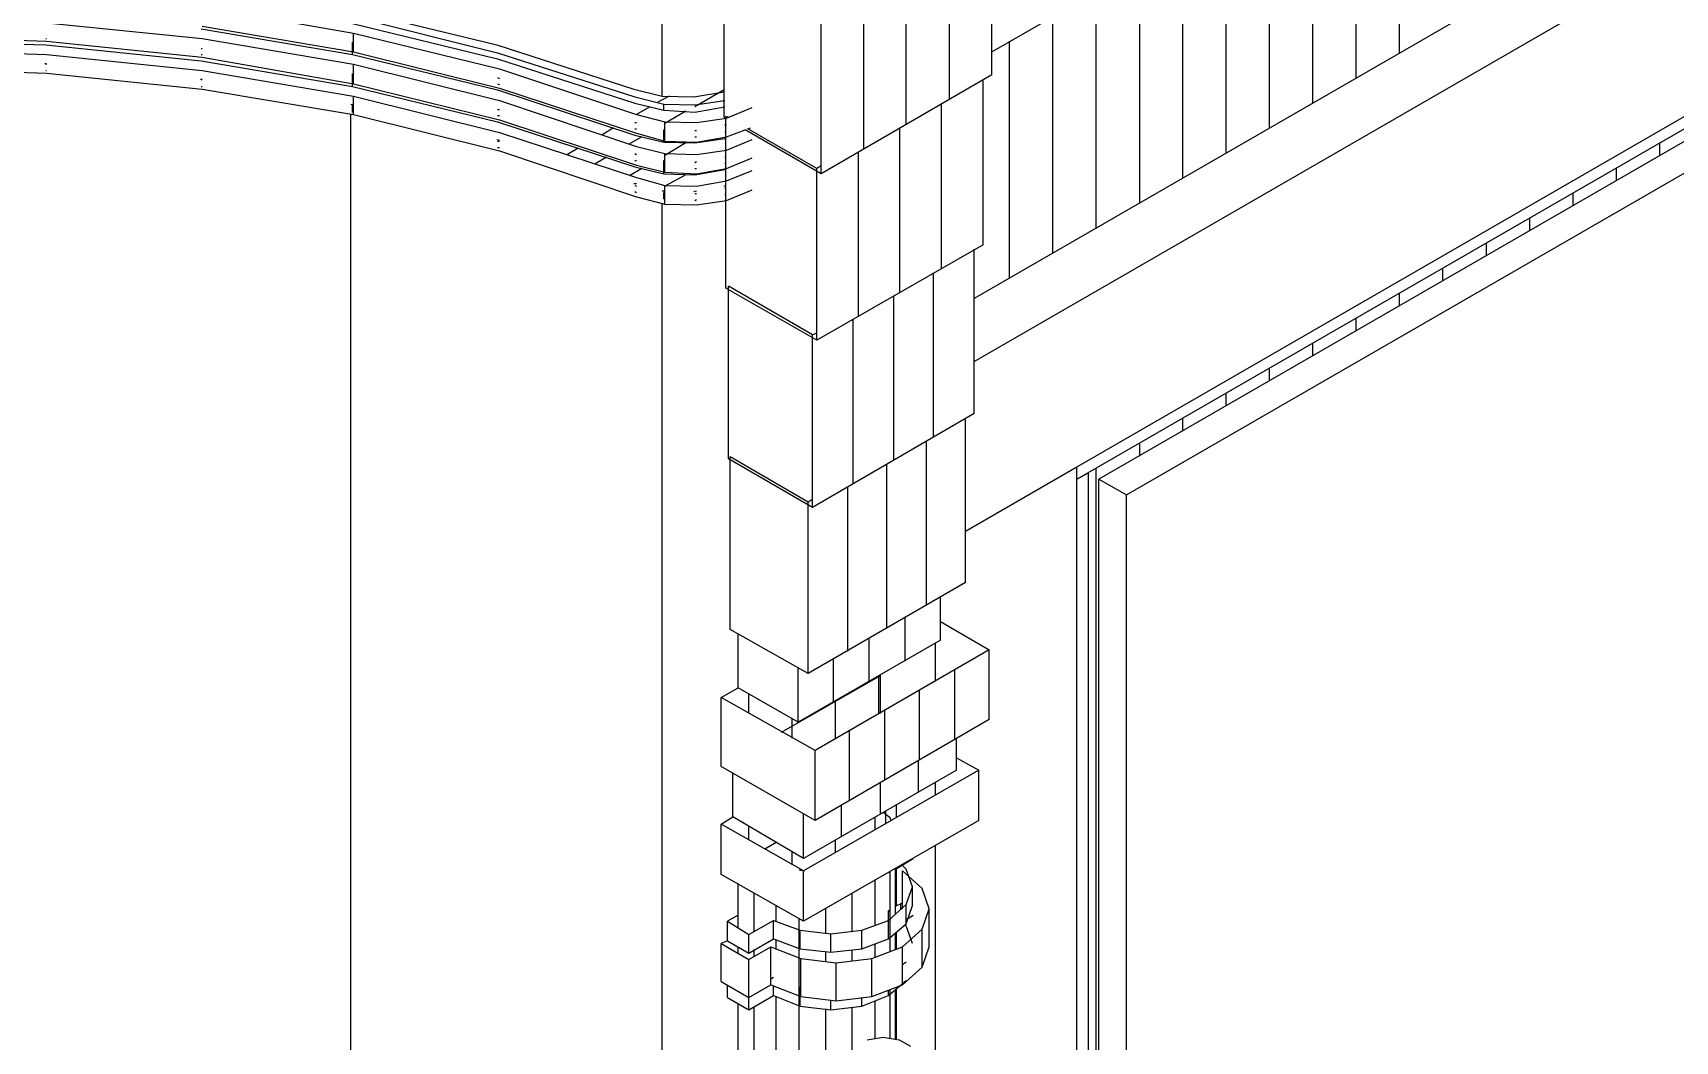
# Model space of a CAD drawing. Header units: inches. Extents: x 0.3 to 16.2, y 0.3 to 11.4.
# Drawn here: x 6.195 to 6.926, y 5.892 to 6.34 of the extents above; entities that cross this region are included whole.
import ezdxf

# ---------------------------------------------------------------- set-up
doc = ezdxf.new("R2010")
doc.units = ezdxf.units.IN
doc.header["$LTSCALE"] = 0.009843
doc.header["$MEASUREMENT"] = 0
doc.layers.add('GEOMETRY', color=7, linetype='Continuous')

msp = doc.modelspace()

# ---------------------------------------------------------------- linework, layer by layer
at = {"layer": 'GEOMETRY'}
for p, q in [((6.62205, 6.33189), (7.45433, 6.8126)), ((7.45512, 6.70748), (6.61417, 6.22205)), ((6.61417, 6.19409), (7.48386, 6.69606)), ((6.61417, 6.19409), (7.48386, 6.69606)), ((6.61024, 6.1185), (7.48386, 6.62283)), ((6.65984, 6.14173), (7.41339, 6.57638)), ((7.3622, 6.54134), (6.66969, 6.14173)), ((6.68189, 6.13465), (7.37441, 6.53425)), ((6.68189, 6.13465), (7.37441, 6.53425)), ((6.4752, 6.3122), (6.4752, 6.46063)), ((6.80354, 6.3315), (6.80354, 6.43661)), ((6.78425, 6.32008), (6.78425, 6.42559)), ((6.76496, 6.30906), (6.76496, 6.41457)), ((6.74567, 6.29803), (6.74567, 6.40315)), ((6.62205, 6.32165), (6.62205, 6.39488)), ((6.72638, 6.28661), (6.72638, 6.39213)), ((6.60315, 6.31063), (6.60315, 6.38386)), ((6.50276, 6.30276), (6.50276, 6.37913)), ((6.60315, 6.3189), (6.60315, 6.37874)), ((6.70709, 6.27559), (6.70709, 6.3811)), ((6.58386, 6.29961), (6.58386, 6.37283)), ((6.6878, 6.26457), (6.6878, 6.37008)), ((6.56496, 6.28858), (6.56496, 6.36181)), ((6.58386, 6.30827), (6.58386, 6.36772)), ((6.54606, 6.27756), (6.54606, 6.35433)), ((6.56496, 6.29724), (6.56496, 6.35669)), ((6.6685, 6.25315), (6.6685, 6.35866)), ((6.27047, 6.35197), (6.3378, 6.34016)), ((6.27047, 6.35197), (6.3378, 6.34016)), ((6.33661, 6.35079), (6.40157, 6.33504)), ((6.3374, 6.34764), (6.40197, 6.3315)), ((6.3374, 6.34764), (6.40197, 6.3315)), ((6.64921, 6.24213), (6.64921, 6.34764)), ((6.13071, 6.33898), (6.20118, 6.33661)), ((6.20118, 6.34488), (6.27047, 6.3378)), ((6.20118, 6.34488), (6.27047, 6.3378)), ((6.27008, 6.34213), (6.3374, 6.33071)), ((6.27047, 6.34331), (6.3378, 6.33189)), ((6.3374, 6.34449), (6.40197, 6.32874)), ((6.3378, 6.34016), (6.40276, 6.32441)), ((6.3378, 6.34016), (6.40276, 6.32441)), ((6.3378, 6.33189), (6.3378, 6.34016)), ((6.13071, 6.33701), (6.20079, 6.33504)), ((6.13071, 6.33307), (6.20118, 6.33071)), ((6.13071, 6.33307), (6.20118, 6.33071)), ((6.20079, 6.3378), (6.20118, 6.3378)), ((6.20079, 6.3378), (6.20118, 6.3378)), ((6.20079, 6.3378), (6.20118, 6.3378)), ((6.20079, 6.33504), (6.27008, 6.32795)), ((6.20118, 6.33661), (6.27047, 6.32953)), ((6.27008, 6.33346), (6.27047, 6.33346)), ((6.27008, 6.33346), (6.27047, 6.33346)), ((6.27047, 6.3378), (6.3378, 6.32638)), ((6.27047, 6.3378), (6.3378, 6.32638)), ((6.3374, 6.33622), (6.3378, 6.33622)), ((6.3374, 6.33622), (6.3378, 6.33622)), ((6.3374, 6.33346), (6.3374, 6.33622)), ((6.3374, 6.33346), (6.3378, 6.33307)), ((6.3374, 6.33346), (6.3378, 6.33307)), ((6.3374, 6.33346), (6.3378, 6.33307)), ((6.3374, 6.33071), (6.3374, 6.33346)), ((6.3378, 6.33189), (6.40276, 6.31575)), ((6.40157, 6.33504), (6.4626, 6.31535)), ((6.40197, 6.3315), (6.46299, 6.31181)), ((6.40197, 6.3315), (6.46299, 6.31181)), ((6.62992, 6.2311), (6.62992, 6.33661)), ((6.13071, 6.3248), (6.20118, 6.32244)), ((6.20039, 6.32677), (6.20118, 6.32677)), ((6.20039, 6.32677), (6.20118, 6.32677)), ((6.20079, 6.32638), (6.20118, 6.32638)), ((6.20079, 6.32638), (6.20118, 6.32638)), ((6.20118, 6.33071), (6.27047, 6.32362)), ((6.20118, 6.33071), (6.27047, 6.32362)), ((6.27008, 6.33071), (6.27047, 6.33071)), ((6.27008, 6.33071), (6.27047, 6.33071)), ((6.27008, 6.33071), (6.27047, 6.33071)), ((6.27008, 6.32795), (6.3374, 6.31654)), ((6.27047, 6.32953), (6.3378, 6.31772)), ((6.3374, 6.33071), (6.40197, 6.31496)), ((6.3378, 6.32638), (6.40276, 6.31024)), ((6.3378, 6.32638), (6.40276, 6.31024)), ((6.3378, 6.31772), (6.3378, 6.32638)), ((6.40197, 6.32874), (6.46299, 6.30906)), ((6.40276, 6.32441), (6.46378, 6.30394)), ((6.40276, 6.32441), (6.46378, 6.30394)), ((6.20079, 6.32362), (6.20118, 6.32362)), ((6.20118, 6.32244), (6.27047, 6.31535)), ((6.26969, 6.31969), (6.27047, 6.31969)), ((6.26969, 6.31969), (6.27047, 6.31969)), ((6.27008, 6.31969), (6.27047, 6.31929)), ((6.27008, 6.31969), (6.27047, 6.31929)), ((6.27047, 6.32362), (6.3378, 6.3122)), ((6.27047, 6.32362), (6.3378, 6.3122)), ((6.3374, 6.32205), (6.3378, 6.32205)), ((6.3374, 6.32205), (6.3378, 6.32205)), ((6.3374, 6.31929), (6.3374, 6.32205)), ((6.3374, 6.31929), (6.3378, 6.31929)), ((6.3374, 6.31929), (6.3378, 6.31929)), ((6.3374, 6.31929), (6.3378, 6.31929)), ((6.3374, 6.31654), (6.3374, 6.31929)), ((6.3378, 6.31772), (6.40276, 6.30157)), ((6.40197, 6.32047), (6.40276, 6.32008)), ((6.40197, 6.32047), (6.40276, 6.32008)), ((6.40197, 6.31772), (6.40276, 6.31732)), ((6.40197, 6.31772), (6.40276, 6.31732)), ((6.40197, 6.31772), (6.40276, 6.31732)), ((6.62205, 6.32165), (6.54606, 6.27756)), ((6.61811, 6.24606), (6.61811, 6.31929)), ((6.27008, 6.31654), (6.27047, 6.31654)), ((6.27047, 6.31535), (6.3378, 6.30394)), ((6.3374, 6.31654), (6.40197, 6.30079)), ((6.3378, 6.3122), (6.40276, 6.29606)), ((6.3378, 6.3122), (6.40276, 6.29606)), ((6.3378, 6.30394), (6.3378, 6.3122)), ((6.40197, 6.31496), (6.46299, 6.29488)), ((6.40276, 6.31575), (6.46378, 6.29567)), ((6.40276, 6.31024), (6.46378, 6.28976)), ((6.40276, 6.31024), (6.46378, 6.28976)), ((6.4626, 6.31535), (6.4752, 6.3122)), ((6.46299, 6.31181), (6.47598, 6.30866)), ((6.46299, 6.31181), (6.47598, 6.30866)), ((6.47835, 6.3122), (6.47323, 6.30945)), ((6.4752, 6.3122), (6.48937, 6.31181)), ((6.48937, 6.31181), (6.50276, 6.31417)), ((6.50276, 6.31496), (6.48976, 6.30748)), ((6.48976, 6.30827), (6.50315, 6.31024)), ((6.48976, 6.30827), (6.50315, 6.31024)), ((6.33661, 6.30866), (6.3378, 6.30827)), ((6.33661, 6.30866), (6.3378, 6.30827)), ((6.33661, 4.79016), (6.33661, 6.30394)), ((6.3374, 6.30827), (6.3378, 6.30787)), ((6.3374, 6.30827), (6.3378, 6.30787)), ((6.3374, 6.30512), (6.3374, 6.30827)), ((6.3374, 6.30512), (6.3378, 6.30512)), ((6.3378, 6.30394), (6.40276, 6.2878)), ((6.40197, 6.3063), (6.40276, 6.3063)), ((6.40197, 6.3063), (6.40276, 6.3063)), ((6.40197, 6.30354), (6.40276, 6.30354)), ((6.40197, 6.30354), (6.40276, 6.30354)), ((6.40197, 6.30354), (6.40276, 6.30354)), ((6.46299, 6.30906), (6.47598, 6.30591)), ((6.46969, 6.30748), (6.46378, 6.30394)), ((6.46378, 6.30394), (6.47638, 6.30079)), ((6.46378, 6.30394), (6.47638, 6.30079)), ((6.47598, 6.30866), (6.48976, 6.30827)), ((6.47598, 6.30866), (6.48976, 6.30827)), ((6.47598, 6.30591), (6.47598, 6.30866)), ((6.47598, 6.30591), (6.48976, 6.30512)), ((6.48583, 6.30551), (6.47638, 6.3)), ((6.48976, 6.30512), (6.50315, 6.30748)), ((6.49055, 6.30039), (6.50394, 6.30236)), ((6.49055, 6.30039), (6.50394, 6.30236)), ((6.50394, 6.30197), (6.50276, 6.30276)), ((6.50472, 6.30276), (6.50354, 6.30315)), ((6.50472, 6.30276), (6.50354, 6.30315)), ((6.50354, 6.22677), (6.50354, 6.30315)), ((6.50394, 6.30236), (6.51535, 6.30709)), ((6.50394, 6.30236), (6.51535, 6.30709)), ((6.59961, 6.23543), (6.59961, 6.30866)), ((6.59961, 6.24409), (6.59961, 6.30354)), ((6.40197, 6.30079), (6.46299, 6.28071)), ((6.40276, 6.30157), (6.46378, 6.2815)), ((6.40276, 6.29606), (6.46378, 6.27598)), ((6.40276, 6.29606), (6.46378, 6.27598)), ((6.45354, 6.29803), (6.44843, 6.29488)), ((6.46299, 6.30039), (6.46378, 6.30039)), ((6.46299, 6.30039), (6.46378, 6.30039)), ((6.46299, 6.29764), (6.46378, 6.29764)), ((6.46299, 6.29764), (6.46378, 6.29764)), ((6.46299, 6.29764), (6.46378, 6.29764)), ((6.46299, 6.29488), (6.47598, 6.29173)), ((6.46378, 6.29567), (6.47638, 6.29213)), ((6.47598, 6.29724), (6.47638, 6.29724)), ((6.47598, 6.29724), (6.47638, 6.29724)), ((6.47598, 6.29449), (6.47598, 6.29724)), ((6.47638, 6.30079), (6.49055, 6.30039)), ((6.47638, 6.30079), (6.49055, 6.30039)), ((6.47638, 6.29213), (6.47638, 6.30079)), ((6.48976, 6.29685), (6.49055, 6.29685)), ((6.48976, 6.29685), (6.49055, 6.29685)), ((6.50315, 6.29921), (6.50394, 6.29961)), ((6.50315, 6.29921), (6.50394, 6.29961)), ((6.50315, 6.29606), (6.50354, 6.29646)), ((6.50315, 6.29606), (6.50354, 6.29646)), ((6.50315, 6.29606), (6.50354, 6.29646)), ((6.50394, 6.29409), (6.5122, 6.29724)), ((6.54606, 6.27756), (6.5122, 6.29724)), ((6.51339, 6.29764), (6.51457, 6.29803)), ((6.54409, 6.27992), (6.51339, 6.29764)), ((6.54409, 6.27992), (6.51339, 6.29764)), ((6.5811, 6.2248), (6.5811, 6.29803)), ((6.40157, 6.29291), (6.40276, 6.29252)), ((6.40157, 6.29291), (6.40276, 6.29252)), ((6.40197, 6.29213), (6.40276, 6.29213)), ((6.40197, 6.29213), (6.40276, 6.29213)), ((6.40197, 6.28937), (6.40276, 6.28937)), ((6.40276, 6.2878), (6.46378, 6.26732)), ((6.4378, 6.28898), (6.43307, 6.28622)), ((6.46614, 6.29409), (6.46063, 6.29094)), ((6.46378, 6.28976), (6.47638, 6.28661)), ((6.46378, 6.28976), (6.47638, 6.28661)), ((6.47598, 6.29449), (6.47638, 6.29449)), ((6.47598, 6.29449), (6.47638, 6.29449)), ((6.47598, 6.29449), (6.47638, 6.29449)), ((6.47598, 6.29173), (6.47598, 6.29449)), ((6.47598, 6.29173), (6.48976, 6.29134)), ((6.47638, 6.29213), (6.49055, 6.29173)), ((6.48583, 6.29134), (6.47638, 6.28583)), ((6.48976, 6.29409), (6.49055, 6.29409)), ((6.48976, 6.29409), (6.49055, 6.29409)), ((6.48976, 6.29409), (6.49055, 6.29409)), ((6.48976, 6.29134), (6.50315, 6.29331)), ((6.49055, 6.29173), (6.50394, 6.29409)), ((6.49055, 6.28622), (6.50394, 6.28819)), ((6.49055, 6.28622), (6.50394, 6.28819)), ((6.50315, 6.29331), (6.50354, 6.2937)), ((6.50394, 6.28819), (6.51535, 6.29291)), ((6.50394, 6.28819), (6.51535, 6.29291)), ((6.5811, 6.23346), (6.5811, 6.29291)), ((6.91929, 6.28583), (6.91929, 6.29134)), ((6.45039, 6.28504), (6.44528, 6.28189)), ((6.46299, 6.28661), (6.46378, 6.28622)), ((6.46299, 6.28661), (6.46378, 6.28622)), ((6.46299, 6.28346), (6.46378, 6.28346)), ((6.46299, 6.28346), (6.46378, 6.28346)), ((6.46299, 6.28346), (6.46378, 6.28346)), ((6.46299, 6.28071), (6.47598, 6.27756)), ((6.46378, 6.2815), (6.47638, 6.27835)), ((6.47598, 6.28346), (6.47638, 6.28346)), ((6.47598, 6.28346), (6.47638, 6.28346)), ((6.47598, 6.28031), (6.47598, 6.28346)), ((6.47598, 6.28031), (6.47638, 6.28031)), ((6.47598, 6.28031), (6.47638, 6.28031)), ((6.47598, 6.28031), (6.47638, 6.28031)), ((6.47598, 6.27756), (6.47598, 6.28031)), ((6.47638, 6.28661), (6.49055, 6.28622)), ((6.47638, 6.28661), (6.49055, 6.28622)), ((6.47638, 6.27835), (6.47638, 6.28661)), ((6.48976, 6.28268), (6.49055, 6.28307)), ((6.48976, 6.28268), (6.49055, 6.28307)), ((6.50315, 6.28504), (6.50354, 6.28504)), ((6.50315, 6.28504), (6.50354, 6.28504)), ((6.50315, 6.28228), (6.50354, 6.28228)), ((6.50315, 6.28228), (6.50354, 6.28228)), ((6.50315, 6.28228), (6.50354, 6.28228)), ((6.50394, 6.27992), (6.51535, 6.28465)), ((6.54606, 6.2811), (6.54409, 6.27992)), ((6.54606, 6.2811), (6.54409, 6.27992)), ((6.5626, 6.21417), (6.5626, 6.2874)), ((6.5626, 6.22244), (6.5626, 6.28228)), ((6.9, 6.27441), (6.9, 6.28031)), ((6.46614, 6.27992), (6.46063, 6.27677)), ((6.4626, 6.27323), (6.46378, 6.27323)), ((6.4626, 6.27323), (6.46378, 6.27323)), ((6.46378, 6.27598), (6.47638, 6.27244)), ((6.46378, 6.27598), (6.47638, 6.27244)), ((6.47598, 6.27756), (6.48976, 6.27717)), ((6.47638, 6.27835), (6.49055, 6.27756)), ((6.48583, 6.27717), (6.47638, 6.27205)), ((6.48976, 6.27992), (6.49055, 6.27992)), ((6.48976, 6.27992), (6.49055, 6.27992)), ((6.48976, 6.27992), (6.49055, 6.27992)), ((6.48976, 6.27717), (6.50315, 6.27953)), ((6.49055, 6.27756), (6.50394, 6.27992)), ((6.49055, 6.27205), (6.50394, 6.27441)), ((6.49055, 6.27205), (6.50394, 6.27441)), ((6.50315, 6.27953), (6.50354, 6.27953)), ((6.50394, 6.27441), (6.51535, 6.27913)), ((6.50394, 6.27441), (6.51535, 6.27913)), ((6.54409, 6.20354), (6.54409, 6.27992)), ((6.46299, 6.27244), (6.46378, 6.27205)), ((6.46299, 6.27244), (6.46378, 6.27205)), ((6.46299, 6.26969), (6.46378, 6.26929)), ((6.46378, 6.26732), (6.47638, 6.26417)), ((6.4752, 6.27008), (6.47638, 6.27008)), ((6.4752, 6.27008), (6.47638, 6.27008)), ((6.47598, 6.26929), (6.47638, 6.26929)), ((6.47598, 6.26929), (6.47638, 6.26929)), ((6.47598, 6.26654), (6.47598, 6.26929)), ((6.47598, 6.26654), (6.47638, 6.26654)), ((6.47638, 6.27244), (6.49055, 6.27205)), ((6.47638, 6.27244), (6.49055, 6.27205)), ((6.47638, 6.26417), (6.47638, 6.27244)), ((6.48937, 6.26969), (6.49055, 6.27008)), ((6.48937, 6.26969), (6.49055, 6.27008)), ((6.48976, 6.2689), (6.49055, 6.2689)), ((6.48976, 6.2689), (6.49055, 6.2689)), ((6.48976, 6.26575), (6.49055, 6.26614)), ((6.49055, 6.26378), (6.50394, 6.26575)), ((6.50276, 6.27205), (6.50354, 6.27244)), ((6.50276, 6.27205), (6.50354, 6.27244)), ((6.50315, 6.27087), (6.50354, 6.27126)), ((6.50315, 6.27087), (6.50354, 6.27126)), ((6.50315, 6.26811), (6.50354, 6.2685)), ((6.50394, 6.26575), (6.51535, 6.27047)), ((6.88071, 6.26339), (6.88071, 6.2689)), ((6.4752, 4.75157), (6.4752, 6.26457)), ((6.47638, 6.26417), (6.49055, 6.26378)), ((6.86142, 6.25236), (6.86142, 6.25787)), ((6.61811, 6.24606), (6.54409, 6.20354)), ((6.61417, 6.17087), (6.61417, 6.24409)), ((6.84213, 6.24134), (6.84213, 6.24685)), ((6.59606, 6.16063), (6.59606, 6.23346)), ((6.82283, 6.22992), (6.82283, 6.23543)), ((6.54409, 6.20354), (6.50354, 6.22677)), ((6.54213, 6.20591), (6.50472, 6.22756)), ((6.54213, 6.20591), (6.50472, 6.22756)), ((6.50472, 6.15079), (6.50472, 6.22756)), ((6.57835, 6.15), (6.57835, 6.22323)), ((6.59606, 6.1689), (6.59606, 6.22835)), ((6.80354, 6.2189), (6.80354, 6.22441)), ((6.57835, 6.15866), (6.57835, 6.21811)), ((6.56024, 6.13976), (6.56024, 6.2126)), ((6.56024, 6.14803), (6.56024, 6.20787)), ((6.78425, 6.20787), (6.78425, 6.21339)), ((6.54409, 6.20669), (6.54213, 6.20591)), ((6.54409, 6.20669), (6.54213, 6.20591)), ((6.54213, 6.12913), (6.54213, 6.20591)), ((6.76496, 6.19646), (6.76496, 6.20236)), ((6.74567, 6.18543), (6.74567, 6.19094)), ((6.72638, 6.17441), (6.72638, 6.17992)), ((6.61417, 6.17087), (6.54213, 6.12913)), ((6.61024, 6.09567), (6.61024, 6.1685)), ((6.70709, 6.16299), (6.70709, 6.1689)), ((6.59291, 6.08543), (6.59291, 6.15866)), ((6.6878, 6.15197), (6.6878, 6.15748)), ((6.54213, 6.12913), (6.50472, 6.15079)), ((6.54016, 6.1315), (6.50551, 6.15157)), ((6.54016, 6.1315), (6.50551, 6.15157)), ((6.50551, 6.0748), (6.50551, 6.15157)), ((6.59291, 6.0937), (6.59291, 6.15354)), ((6.5752, 6.0752), (6.5752, 6.14843)), ((6.5752, 6.08386), (6.5752, 6.14331)), ((6.61024, 6.1185), (6.65984, 6.14724)), ((6.61024, 6.1185), (6.65984, 6.14724)), ((6.65984, 5), (6.65984, 6.14724)), ((6.65984, 6.14173), (6.66496, 6.14449)), ((6.65984, 6.14173), (6.66496, 6.14449)), ((6.66496, 5.0252), (6.66496, 6.14449)), ((6.6685, 5.04685), (6.6685, 6.14646)), ((6.66969, 6.14173), (6.68189, 6.13465)), ((6.66969, 6.14173), (6.68189, 6.13465)), ((6.66969, 5.07283), (6.66969, 6.14173)), ((6.55787, 6.06496), (6.55787, 6.13819)), ((6.68189, 5.06614), (6.68189, 6.13465)), ((6.54213, 6.13268), (6.54016, 6.1315)), ((6.54213, 6.13268), (6.54016, 6.1315)), ((6.54016, 6.05512), (6.54016, 6.1315)), ((6.55787, 6.07362), (6.55787, 6.13307)), ((6.61024, 6.09567), (6.54016, 6.05512)), ((6.59921, 6.07008), (6.59921, 6.08898)), ((6.58346, 6.06063), (6.58346, 6.07992)), ((6.59921, 6.07835), (6.62087, 6.06575)), ((6.54016, 6.05512), (6.50551, 6.0748)), ((6.50906, 6.04882), (6.50906, 6.07283)), ((6.59921, 6.07008), (6.53583, 6.03346)), ((6.56732, 6.05157), (6.56732, 6.07087)), ((6.59685, 6.05157), (6.59685, 6.0685)), ((6.62087, 6.06575), (6.54331, 6.02087)), ((6.62087, 6.06575), (6.54331, 6.02087)), ((6.55157, 6.04252), (6.55157, 6.06142)), ((6.62087, 6.03465), (6.62087, 6.06575)), ((6.52835, 6.02913), (6.57244, 6.05433)), ((6.53583, 6.03346), (6.53583, 6.05748)), ((6.57165, 6.0374), (6.57165, 6.05394)), ((6.57244, 6.0374), (6.57244, 6.05433)), ((6.60551, 6.02559), (6.60551, 6.05669)), ((6.50157, 6.04449), (6.50906, 6.04882)), ((6.53583, 6.03346), (6.50906, 6.04882)), ((6.58976, 6.01693), (6.58976, 6.04764)), ((6.54331, 6.02087), (6.50157, 6.04449)), ((6.54331, 6.02087), (6.50157, 6.04449)), ((6.50157, 6.01378), (6.50157, 6.04449)), ((6.51378, 6.0374), (6.51378, 6.04606)), ((6.55236, 6.02598), (6.55236, 6.04291)), ((6.53307, 6.02638), (6.53307, 6.03504)), ((6.62087, 6.03465), (6.54331, 5.98976)), ((6.57441, 6.00787), (6.57441, 6.03858)), ((6.55866, 5.99882), (6.55866, 6.02953)), ((6.6063, 6.0122), (6.6063, 6.02638)), ((6.54331, 5.98976), (6.54331, 6.02087)), ((6.6063, 6.01772), (6.61614, 6.0122)), ((6.54331, 5.98976), (6.50157, 6.01378)), ((6.50669, 5.99134), (6.50669, 6.01102)), ((6.61614, 6.0122), (6.53819, 5.96732)), ((6.61614, 6.0122), (6.53819, 5.96732)), ((6.6063, 6.0122), (6.53819, 5.97283)), ((6.58937, 6.00236), (6.58937, 6.01654)), ((6.61614, 5.98976), (6.61614, 6.0122)), ((6.57244, 5.99252), (6.57244, 6.00669)), ((6.59685, 6.00118), (6.59685, 6.00669)), ((6.55512, 5.98268), (6.55512, 5.99685)), ((6.57953, 5.99134), (6.57953, 5.99685)), ((6.50157, 5.98819), (6.50669, 5.99134)), ((6.53819, 5.96732), (6.50157, 5.98819)), ((6.53819, 5.96732), (6.50157, 5.98819)), ((6.50157, 5.96575), (6.50157, 5.98819)), ((6.53819, 5.97283), (6.50669, 5.99134)), ((6.53819, 5.97283), (6.53819, 5.99252)), ((6.61614, 5.98976), (6.53819, 5.94488)), ((6.57008, 5.98543), (6.57008, 5.99134)), ((6.57677, 5.99094), (6.57362, 5.99331)), ((6.5748, 5.98819), (6.5748, 5.99409)), ((6.57717, 5.98976), (6.57677, 5.99094)), ((6.51378, 5.9815), (6.51378, 5.98701)), ((6.55236, 5.97559), (6.55236, 5.9811)), ((6.52598, 5.97992), (6.52126, 5.97717)), ((6.53307, 5.97008), (6.53307, 5.97598)), ((6.59685, 4.96339), (6.59685, 5.97835)), ((6.53622, 5.96772), (6.53858, 5.96732)), ((6.53622, 5.96772), (6.53858, 5.96732)), ((6.53819, 5.94488), (6.53819, 5.96732)), ((6.57598, 5.96654), (6.57677, 5.96693)), ((6.57677, 5.9315), (6.57677, 5.96693)), ((6.57913, 5.96811), (6.58701, 5.97283)), ((6.57913, 5.94803), (6.57913, 5.96811)), ((6.57953, 5.95197), (6.57953, 5.9685)), ((6.58386, 5.96811), (6.58189, 5.97008)), ((6.59094, 5.95945), (6.58228, 5.96732)), ((6.58228, 5.95039), (6.58228, 5.96732)), ((6.58661, 5.96024), (6.58386, 5.96811)), ((6.53819, 5.94488), (6.50157, 5.96575)), ((6.50906, 5.94213), (6.50906, 5.96181)), ((6.57008, 5.94291), (6.57008, 5.96299)), ((6.57008, 5.94291), (6.57008, 5.96299)), ((6.58386, 5.95236), (6.58661, 5.96024)), ((6.58386, 5.95236), (6.58661, 5.96024)), ((6.58661, 5.95197), (6.58661, 5.96024)), ((6.59409, 5.95039), (6.59094, 5.95945)), ((6.51614, 5.94055), (6.51614, 5.95748)), ((6.52598, 5.94488), (6.52598, 5.95197)), ((6.55984, 5.94055), (6.55984, 5.95709)), ((6.57598, 5.94528), (6.58386, 5.95236)), ((6.57598, 5.94528), (6.58386, 5.95236)), ((6.57913, 5.95157), (6.58228, 5.95315)), ((6.57913, 5.95157), (6.58228, 5.95315)), ((6.5815, 5.95), (6.5815, 5.95276)), ((6.58386, 5.9437), (6.58386, 5.95236)), ((6.58386, 5.9437), (6.58661, 5.95197)), ((6.50906, 5.94764), (6.50433, 5.94488)), ((6.50433, 5.94488), (6.51378, 5.93898)), ((6.50433, 5.94488), (6.51378, 5.93898)), ((6.50433, 5.93622), (6.50433, 5.94488)), ((6.51378, 5.93898), (6.5248, 5.94528)), ((6.51378, 5.93898), (6.5248, 5.94528)), ((6.5248, 5.93701), (6.5248, 5.94528)), ((6.5248, 5.94528), (6.53661, 5.94094)), ((6.5248, 5.94528), (6.53661, 5.94094)), ((6.53622, 4.78661), (6.53622, 5.94606)), ((6.54803, 5.93976), (6.54803, 5.95039)), ((6.56417, 5.94094), (6.57598, 5.94528)), ((6.56417, 5.94094), (6.57598, 5.94528)), ((6.57598, 5.94961), (6.57677, 5.95)), ((6.57598, 5.94961), (6.57677, 5.95)), ((6.57677, 5.94921), (6.57598, 5.94961)), ((6.57598, 5.94134), (6.57598, 5.94961)), ((6.57598, 5.93701), (6.57598, 5.94528)), ((6.58386, 5.94567), (6.58701, 5.94764)), ((6.59094, 5.94134), (6.59409, 5.95039)), ((6.59094, 5.94134), (6.59409, 5.95039)), ((6.59409, 5.93346), (6.59409, 5.95039)), ((6.51378, 5.93071), (6.51378, 5.93898)), ((6.51378, 5.93071), (6.5248, 5.93701)), ((6.5248, 5.93701), (6.53661, 5.93268)), ((6.52598, 5.93268), (6.52598, 5.93661)), ((6.53661, 5.93268), (6.53661, 5.94094)), ((6.53661, 5.94094), (6.55039, 5.93937)), ((6.53661, 5.94094), (6.55039, 5.93937)), ((6.55039, 5.93937), (6.56417, 5.94094)), ((6.55039, 5.93937), (6.56417, 5.94094)), ((6.55039, 5.9311), (6.55039, 5.93937)), ((6.56417, 5.93268), (6.56417, 5.94094)), ((6.56417, 5.93268), (6.57598, 5.93701)), ((6.57598, 5.93701), (6.58386, 5.9437)), ((6.57913, 5.93228), (6.57913, 5.93976)), ((6.57953, 5.93268), (6.57953, 5.94016)), ((6.58228, 5.93346), (6.59094, 5.94134)), ((6.58228, 5.93346), (6.59094, 5.94134)), ((6.58386, 5.94291), (6.58346, 5.94331)), ((6.58661, 5.93504), (6.58386, 5.94291)), ((6.59094, 5.92441), (6.59094, 5.94134)), ((6.50433, 5.93622), (6.50157, 5.93504)), ((6.50157, 5.93504), (6.51378, 5.92795)), ((6.50157, 5.93504), (6.51378, 5.92795)), ((6.50157, 5.91811), (6.50157, 5.93504)), ((6.50433, 5.93622), (6.51378, 5.93071)), ((6.50906, 5.93071), (6.50906, 5.93346)), ((6.51378, 5.92795), (6.52362, 5.93346)), ((6.51378, 5.92795), (6.52362, 5.93346)), ((6.51614, 5.92913), (6.51614, 5.93228)), ((6.52362, 5.91654), (6.52362, 5.93346)), ((6.52362, 5.93346), (6.53701, 5.92835)), ((6.52362, 5.93346), (6.53701, 5.92835)), ((6.53661, 5.93268), (6.55039, 5.9311)), ((6.54803, 5.92717), (6.54803, 5.9311)), ((6.55039, 5.9311), (6.56417, 5.93268)), ((6.55984, 5.92717), (6.55984, 5.93189)), ((6.5685, 5.92835), (6.58228, 5.93346)), ((6.5685, 5.92835), (6.58228, 5.93346)), ((6.57008, 5.92874), (6.57008, 5.93465)), ((6.57008, 5.92874), (6.57008, 5.93465)), ((6.58228, 5.91654), (6.58228, 5.93346)), ((6.59094, 5.92441), (6.59409, 5.93346)), ((6.51378, 5.91102), (6.51378, 5.92795)), ((6.53701, 5.91142), (6.53701, 5.92835)), ((6.53701, 5.92835), (6.55276, 5.92638)), ((6.53701, 5.92835), (6.55276, 5.92638)), ((6.55276, 5.92638), (6.5685, 5.92835)), ((6.55276, 5.92638), (6.5685, 5.92835)), ((6.55276, 5.90945), (6.55276, 5.92638)), ((6.5685, 5.91142), (6.5685, 5.92835)), ((6.58228, 5.92559), (6.58386, 5.92677)), ((6.58228, 5.92559), (6.58386, 5.92677)), ((6.58228, 5.91654), (6.59094, 5.92441)), ((6.50157, 5.91811), (6.51378, 5.91102)), ((6.50433, 5.91102), (6.50433, 5.91654)), ((6.51378, 5.91102), (6.52362, 5.91654)), ((6.52362, 5.91929), (6.5248, 5.92008)), ((6.52362, 5.91929), (6.5248, 5.92008)), ((6.52362, 5.91654), (6.53701, 5.91142)), ((6.5248, 5.91181), (6.5248, 5.91614)), ((6.53661, 5.90709), (6.53661, 5.91575)), ((6.53661, 5.91575), (6.53701, 5.91575)), ((6.53661, 5.91575), (6.53701, 5.91575)), ((6.5685, 5.91142), (6.58228, 5.91654)), ((6.57598, 5.91181), (6.58386, 5.9185)), ((6.57953, 5.89252), (6.57953, 5.91496)), ((6.50433, 5.91102), (6.51378, 5.90551)), ((6.50906, 5.04213), (6.50906, 5.90827)), ((6.51378, 5.90551), (6.51378, 5.91378)), ((6.51378, 5.90551), (6.5248, 5.91181)), ((6.5248, 5.91181), (6.53661, 5.90709)), ((6.52598, 5.04528), (6.52598, 5.91142)), ((6.53701, 5.91142), (6.55276, 5.90945)), ((6.55039, 5.90551), (6.55039, 5.90984)), ((6.55276, 5.90945), (6.5685, 5.91142)), ((6.56417, 5.90709), (6.57598, 5.91181)), ((6.56417, 5.90709), (6.56417, 5.91102)), ((6.57008, 5.89291), (6.57008, 5.90945)), ((6.57008, 5.89291), (6.57008, 5.90945)), ((6.57598, 5.91181), (6.57598, 5.91417)), ((6.57677, 5.89291), (6.57677, 5.91457)), ((6.57913, 5.89252), (6.57913, 5.91417)), ((6.51614, 5.04055), (6.51614, 5.90669)), ((6.53661, 5.90709), (6.55039, 5.90551)), ((6.54803, 5.03976), (6.54803, 5.90591)), ((6.55039, 5.90551), (6.56417, 5.90709)), ((6.55984, 5.04055), (6.55984, 5.90669)), ((6.56654, 5.89213), (6.57362, 5.89331)), ((6.57362, 5.89331), (6.58071, 5.89213)), ((6.58071, 5.89213), (6.58583, 5.88937))]:
    msp.add_line(p, q, dxfattribs=at)

doc.saveas('drawing.dxf')
